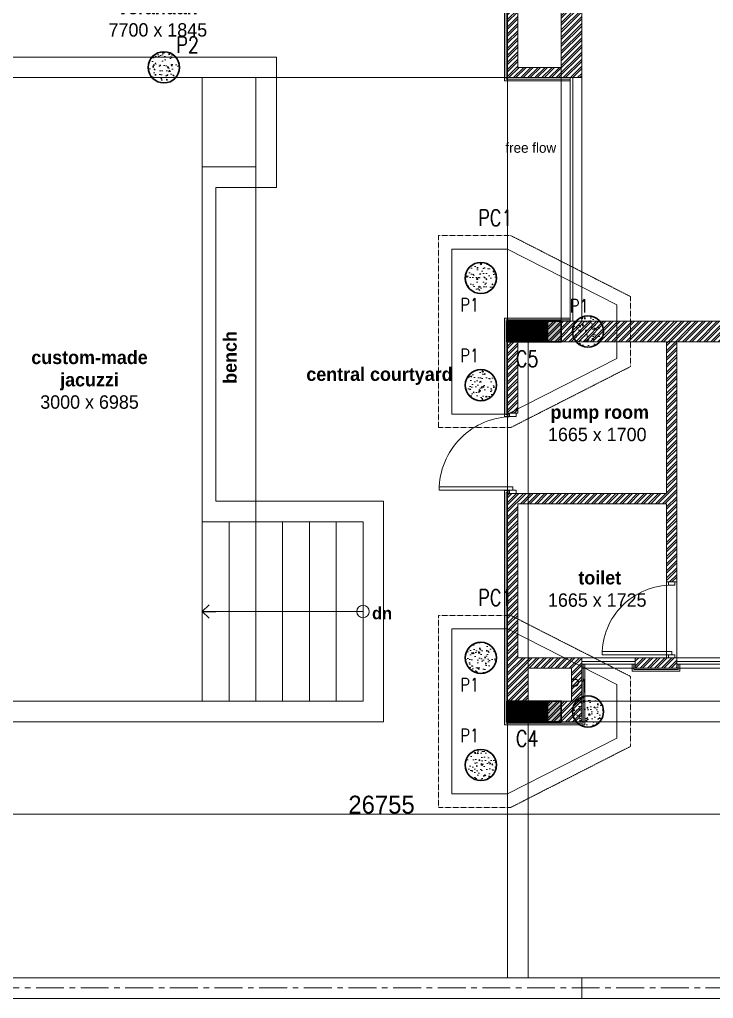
# Model space of a CAD drawing. Header units: metres. Extents: x 5205117 to 5948571, y 646915 to 1143748.
# Drawn here: x 5692852 to 5700624, y 806120 to 817085 of the extents above; entities that cross this region are included whole.
import ezdxf

# ---------------------------------------------------------------- set-up
doc = ezdxf.new("R2010")
doc.units = ezdxf.units.M
doc.header["$MEASUREMENT"] = 0
doc.header["$PDMODE"] = 35
doc.header["$PDSIZE"] = 10
for name, pattern in [('CENTER', [2, 1.25, -0.25, 0.25, -0.25]), ('DASHED', [0.75, 0.5, -0.25]), ('DOT2', [0.125, 0, -0.125]), ('HIDDEN', [0.375, 0.25, -0.125])]:
    doc.linetypes.add(name, pattern=pattern)
doc.layers.get('0').update_dxf_attribs({"color": 1, "linetype": 'DASHED', "lineweight": 30})
for name, color, linetype, lineweight in [('A-Center line', 1, 'CENTER', 9), ('PLOT', 7, 'Continuous', 5), ('road ht', 8, 'Continuous', 5), ('S-COLUMN & WALL', 5, 'Continuous', 30), ('S-COLUMN_H', 250, 'Continuous', 0), ('S-FOUND-EXCAVATION', 253, 'HIDDEN', 0), ('S-FOUND-FOOTING', 7, 'Continuous', 15), ('S-PILE', 96, 'Continuous', 30), ('S-TEXT COL.', 1, 'Continuous', 0), ('S-TEXT PILE', 7, 'Continuous', 0)]:
    doc.layers.add(name, color=color, linetype=linetype, lineweight=lineweight)
doc.layers.add('A-GF', color=8, linetype='Continuous', lineweight=0, transparency=0.5)
doc.styles.add('CENTURY GOTHIC', font='GOTHIC.TTF')
doc.styles.add('SETU 1', font='romans.shx', dxfattribs={"width": 0.8})
doc.styles.get("Standard").update_dxf_attribs({"font": 'GOTHIC.TTF'})
doc.dimstyles.get("Standard").update_dxf_attribs({"dimtxt": 2, "dimasz": 1, "dimexe": 0, "dimexo": 0, "dimgap": 0.1, "dimtad": 1, "dimdsep": 46, "dimtxsty": 'Standard', "dimblk": 'OBLIQUE', "dimcen": 0.1, "dimclrd": 256, "dimclre": 256, "dimclrt": 256, "dimadec": 0, "dimazin": 0, "dimtfac": 1, "dimtofl": 0, "dimtmove": 1, "dimatfit": 2, "dimldrblk": 'OPEN90', "dimfxl": 1, "dimtolj": 1, "dimtzin": 0, "dimlwd": -1, "dimlwe": -1, "dimarcsym": 0})

# ---------------------------------------------------------------- blocks, each defined once
blk = doc.blocks.new('P2')
at = {"layer": 'S-PILE', "lineweight": 0}
h = blk.add_hatch(dxfattribs=at)
h.set_pattern_fill('AR-CONC', color=256, scale=20)
h.set_pattern_definition([(49.99999999999999, (0, 0), (143.4520365201507, -12.55042699651902), [15, -165]), (355, (0, 0), (-27.7502667226, 150.4384267400024), [12, -132]), (100.45144446, (11.9543362, -1.0458688), (115.7017693454224, 137.8879981937259), [12.7480384, -140.2284224]), (46.18420000000001, (0, 40), (213.4482661343145, -33.10385615861531), [22.5, -247.5]), (96.63563549, (17.787349, 37.2413386), (186.9323891348457, 194.8237201549101), [19.1220684, -210.342752]), (351.1841639899999, (0, 40), (186.9323890109546, 194.823720053998), [18, -198.0000002]), (21, (20, 30), (119.3814104236923, -80.52377813306776), [15, -165]), (326.0000000000001, (20, 30), (48.66306638431634, 145.0300090093706), [12, -132]), (71.45144474, (29.9484508, 23.2896852), (168.0444753459942, 64.50623056127077), [12.748038, -140.2284224]), (37.50000000000001, (0, 0), (2.431971063458134, 66.5787707662623), [0, -130.4, 0, -134, 0, -132.5]), (7.499999999999999, (0, 0), (52.61390748842972, 78.88234237647205), [0, -76.39999999999999, 0, -127.4, 0, -50.5]), (327.5, (-44.6, 0), (106.7644872344818, -4.510974346875951), [0, -50, 0, -156, 0, -207]), (317.5, (-64.6, 0), (116.6372338684772, 20.02099646646354), [0, -65, 0, -103.6, 0, -147])])
edge = h.paths.add_edge_path()
edge.add_arc((0, 0), 175, 0, 360)
at = {"layer": 'S-PILE'}
blk.add_circle((0, 0), 175, dxfattribs=at)
blk = doc.blocks.new('_Oblique')
at = {"color": 0, "linetype": 'ByBlock', "lineweight": -2}
blk.add_line((-0.5, -0.5), (0.5, 0.5), dxfattribs=at)
blk = doc.blocks.new('*D272')
at = {"layer": 'Defpoints', "color": 0, "ltscale": 5, "transparency": 16777216}
for p in [(5710283.693550553, 809370.2669085823), (5683528.693550553, 809293.9105159728), (5710283.693550553, 808184.6789096133)]:
    blk.add_point(p, dxfattribs=at)
at = {"layer": 'road ht', "linetype": 'DOT2', "ltscale": 5, "transparency": 16777216}
for p, q in [((5710283.693550553, 809370.2669085823), (5710283.693550553, 808184.6789096133)), ((5683528.693550553, 809293.9105159728), (5683528.693550553, 808184.6789096133))]:
    blk.add_line(p, q, dxfattribs=at)
at = {"layer": 'road ht', "ltscale": 5, "transparency": 16777216}
blk.add_line((5683528.693550553, 808184.6789096133), (5710283.693550553, 808184.6789096133), dxfattribs=at)
at = {"layer": 'road ht', "ltscale": 5, "transparency": 16777216, "rotation": 180}
blk.add_blockref('_Oblique', (5683528.693550553, 808184.6789096133), dxfattribs=at)
at = {"layer": 'road ht', "ltscale": 5, "transparency": 16777216}
blk.add_blockref('_Oblique', (5710283.693550553, 808184.6789096133), dxfattribs=at)
at = {"layer": 'road ht', "ltscale": 5, "transparency": 16777216, "insert": (5696906.193550553, 808289.8095010477), "char_height": 200, "attachment_point": 5}
blk.add_mtext('\\A1;26755', dxfattribs=at)
blk = doc.blocks.new('_Open90')
at = {"color": 0, "linetype": 'ByBlock', "lineweight": -2}
for p, q in [((0, 0), (-1, 0)), ((-0.5, 0.5), (0, 0)), ((0, 0), (-0.5, -0.5))]:
    blk.add_line(p, q, dxfattribs=at)

msp = doc.modelspace()

# ---------------------------------------------------------------- hatches: boundary and pattern name
at = {"layer": 'A-GF', "ltscale": 5}
h = msp.add_hatch(dxfattribs=at)
h.set_pattern_fill('ANSI32', color=256, scale=150)
h.set_pattern_definition([(45, (2381980.782395632, 499763.4605104462), (-39.77475644174329, 39.7747564417433), []), (45, (2382007.298899882, 499763.4605104462), (-39.77475644174329, 39.7747564417433), [])])
h.paths.add_polyline_path([(5713728.693550553, 818510.2669085816), (5708828.693550552, 818510.2669085817), (5708828.693550552, 817910.2669085817), (5713728.693550553, 817910.2669085816)])
h.paths.add_polyline_path([(5709058.693550552, 818280.2669085817), (5709058.693550552, 818140.2669085817), (5713498.693550553, 818140.2669085816), (5713498.693550553, 818280.2669085816)], flags=16)
h.paths.add_polyline_path([(5710768.693550553, 813220.2669085817), (5710283.693550553, 813220.2669085817), (5710283.693550553, 813475.2669085817), (5710768.693550553, 813475.2669085817)], flags=16)
h.paths.add_polyline_path([(5708298.693550552, 818280.2669085817), (5701273.693550552, 818280.2669085817), (5701273.693550553, 819525.2669085816), (5701503.693550553, 819525.2669085816), (5701503.693550552, 818510.2669085817), (5704338.693550552, 818510.2669085816), (5704338.693550553, 819525.2669085816), (5704938.693550553, 819525.2669085816), (5704938.693550552, 818510.2669085817), (5708528.693550552, 818510.2669085817), (5708528.693550552, 817910.2669085817), (5708298.693550552, 817910.2669085817)])
h.paths.add_polyline_path([(5698318.693550552, 818510.2669085817), (5698318.693550552, 816435.2669085817), (5699148.693550552, 816435.2669085817), (5699148.693550552, 818510.2669085817)])
h.paths.add_polyline_path([(5698918.693550552, 816550.2669085817), (5698918.693550552, 818280.2669085817), (5698433.693550552, 818280.2669085817), (5698433.693550552, 816550.2669085817)], flags=16)
h.paths.add_polyline_path([(5710768.693550553, 809705.2669085815), (5710283.693550553, 809705.2669085815), (5710283.693550553, 809450.2669085815), (5710768.693550553, 809450.2669085815)], flags=16)
h.paths.add_polyline_path([(5710053.693550553, 813105.2669085817), (5710883.693550553, 813105.2669085817), (5710883.693550553, 813705.2669085817), (5707848.693550553, 813705.2669085817), (5707848.693550553, 813475.2669085817), (5710053.693550553, 813475.2669085817)])
h.paths.add_polyline_path([(5701273.693550552, 821395.2669085816), (5698548.693550552, 821395.2669085816), (5698548.693550552, 821140.2669085816), (5701273.693550552, 821140.2669085816)], flags=16)
h.paths.add_polyline_path([(5704823.693550552, 818510.2669085817), (5704823.693550553, 819295.2669085816), (5704568.693550553, 819295.2669085816), (5704568.693550552, 818510.2669085817)], flags=16)
h.paths.add_polyline_path([(5704938.693550552, 821625.2669085816), (5704938.693550552, 821025.2669085816), (5704338.693550552, 821025.2669085816), (5704338.693550552, 821625.2669085816)])
h.paths.add_polyline_path([(5690388.693550552, 821140.2669085816), (5690388.693550552, 821395.2669085816), (5689903.693550552, 821395.2669085816), (5689903.693550552, 821140.2669085816)], flags=16)
h.paths.add_polyline_path([(5690618.693550552, 818510.2669085817), (5690618.693550552, 816435.2669085817), (5689788.693550552, 816435.2669085817), (5689788.693550552, 818510.2669085817)])
h.paths.add_polyline_path([(5690018.693550552, 816550.2669085817), (5690018.693550552, 818280.2669085817), (5690503.693550552, 818280.2669085817), (5690503.693550552, 816550.2669085817)], flags=16)
h.paths.add_polyline_path([(5682233.693550552, 817035.2669085817), (5681403.693550552, 817035.2669085817), (5681403.693550552, 816435.2669085817), (5688563.693550552, 816435.2669085817), (5688563.693550552, 816665.2669085817), (5682233.693550552, 816665.2669085817)])
h.paths.add_polyline_path([(5688563.693550552, 813705.2669085817), (5682928.693550552, 813705.2669085817), (5682928.693550552, 813105.2669085817), (5683758.693550552, 813105.2669085817), (5683758.693550552, 813475.2669085817), (5688563.693550552, 813475.2669085817)])
h.paths.add_polyline_path([(5683043.693550552, 813220.2669085817), (5683043.693550552, 813475.2669085817), (5683528.693550552, 813475.2669085817), (5683528.693550552, 813220.2669085817)], flags=16)
h.paths.add_polyline_path([(5683528.693550552, 809450.2669085817), (5683528.693550552, 809705.2669085817), (5683043.693550552, 809705.2669085817), (5683043.693550552, 809450.2669085817)], flags=16)
h.paths.add_polyline_path([(5710883.693550553, 809220.2669085732), (5704708.693550552, 809220.2669085803), (5704708.693550553, 809935.2669085818), (5704938.693550553, 809935.2669085818), (5704938.693550552, 809450.2669085815), (5706583.693550553, 809450.2669085811), (5706583.693550553, 809935.2669085815), (5706698.693550553, 809935.2669085815), (5706698.693550553, 809450.2669085811), (5710053.693550553, 809450.2669085815), (5710053.693550553, 809820.2669085815), (5710883.693550553, 809820.2669085815)])
h.paths.add_polyline_path([(5703658.693550552, 809935.2669085815), (5703658.693550552, 809220.2669085815), (5702503.693550552, 809220.2669085815), (5702503.693550552, 809935.2669085815), (5702618.693550551, 809935.2669085815), (5702618.693550552, 809450.2669085801), (5703543.693550551, 809450.2669085814), (5703543.693550552, 809935.2669085815)], flags=17)
h.paths.add_polyline_path([(5701503.693550552, 821625.2669085816), (5698318.693550552, 821625.2669085814), (5698318.693550552, 821255.2669085816), (5690618.693550552, 821255.2669085816), (5690618.693550552, 821625.2669085816), (5681403.693550552, 821625.2669085816), (5681403.693550552, 821025.2669085816), (5682233.693550552, 821025.2669085816), (5682233.693550552, 821395.2669085816), (5689788.693550552, 821395.2669085816), (5689788.693550552, 821025.2669085816), (5701503.693550552, 821025.2669085816)])
h.paths.add_polyline_path([(5682003.693550552, 821395.2669085816), (5682003.693550552, 821140.2669085816), (5681518.693550552, 821140.2669085816), (5681518.693550552, 821395.2669085816)], flags=16)
h.paths.add_polyline_path([(5682003.693550552, 816665.2669085817), (5682003.693550552, 816920.2669085817), (5681518.693550552, 816920.2669085817), (5681518.693550552, 816665.2669085817)], flags=16)
h.paths.add_polyline_path([(5704568.693550552, 821395.2669085816), (5704568.693550552, 821140.2669085816), (5704823.693550552, 821140.2669085816), (5704823.693550552, 821395.2669085816)], flags=16)
h.paths.add_polyline_path([(5706583.693550553, 812200.2669085774), (5706583.693550553, 813475.2669085826), (5706098.693550553, 813475.2669085826), (5706098.693550553, 813705.2669085817), (5706698.693550553, 813705.2669085817), (5706698.693550553, 810835.2669085815), (5706583.693550553, 810835.2669085815), (5706583.693550553, 812085.2669085774), (5702618.693550553, 812085.2669085775), (5702618.693550553, 812200.2669085771)])
h.paths.add_polyline_path([(5698433.693550552, 813475.2669085821), (5700098.693550552, 813475.2669085817), (5700098.693550553, 811775.2669085818), (5698318.693550554, 811775.2669085818), (5698318.693550552, 809220.2669085815), (5699148.693550551, 809220.2669085815), (5699148.693550552, 809935.2669085815), (5698433.693550552, 809935.2669085815), (5698433.693550553, 811660.2669085818), (5700098.693550553, 811660.2669085818), (5700098.693550552, 810785.2669085815), (5700213.693550552, 810785.2669085815), (5700213.693550552, 813475.2669085817), (5702503.693550552, 813475.2669085817), (5702503.693550552, 810835.2669085815), (5702618.693550552, 810835.2669085815), (5702618.693550552, 813475.2669085816), (5704823.693550553, 813475.2669085815), (5704823.693550551, 813050.2669085755), (5704938.693550551, 813050.2669085755), (5704938.693550553, 813475.2669085815), (5704938.693550553, 813475.2669085822), (5704938.693550553, 813705.2669085822), (5698318.693550552, 813705.2669085817), (5698318.693550554, 812675.2669085817), (5698433.693550553, 812675.2669085817)])
h.paths.add_polyline_path([(5698548.693550552, 809450.2669085815), (5699033.693550552, 809450.2669085815), (5699033.693550552, 809820.2669085815), (5698548.693550552, 809820.2669085814)], flags=16)
h.paths.add_polyline_path([(5699748.693550552, 809820.2669085815), (5700213.693550552, 809820.2669085815), (5700213.693550552, 809935.2669085815), (5699748.693550552, 809935.2669085815)], flags=17)
h.paths.add_polyline_path([(5688873.693550552, 812250.2669085814), (5688333.693550555, 812250.2669085814), (5688333.693550552, 809450.2669085817), (5683758.693550552, 809450.2669085817), (5683758.693550552, 809820.2669085817), (5682928.693550552, 809820.2669085817), (5682928.693550552, 809220.2669085817), (5689048.693550552, 809220.2669085817), (5689048.693550552, 809450.2669085817), (5688448.693550552, 809450.2669085817), (5688448.693550555, 812135.2669085816), (5688873.693550552, 812135.2669085816)])
h.paths.add_polyline_path([(5689723.693550552, 812250.2669085816), (5689723.693550552, 812135.2669085816), (5690503.693550552, 812135.2669085816), (5690503.693550552, 809450.2669085817), (5689648.693550552, 809450.2669085817), (5689648.693550552, 809220.2669098482), (5690618.693550552, 809220.2669085817), (5690618.693550552, 813705.2669085817), (5689788.693550552, 813705.2669085817), (5689788.693550552, 813475.2669085817), (5690388.693550552, 813475.2669085817), (5690388.693550552, 812250.2669085816)])
at = {"layer": 'A-GF', "ltscale": 100}
h = msp.add_hatch(dxfattribs=at)
h.set_pattern_fill('ANSI31', color=256, scale=75, angle=-5.088887490341627e-14)
h.set_pattern_definition([(44.99999999999992, (2001180.084161891, 444907.4846533007), (-6.629126073623877, 6.629126073623889), [])])
h.paths.add_polyline_path([(5698768.693550553, 813475.266908582), (5698318.693550553, 813475.2669085822), (5698318.693550553, 813705.2669085822), (5698768.693550553, 813705.2669085821)])
h = msp.add_hatch(dxfattribs=at)
h.set_pattern_fill('ANSI31', color=256, scale=75, angle=-5.088887490341627e-14)
h.set_pattern_definition([(44.99999999999992, (2001180.084161891, 445507.4846532919), (-6.629126073623877, 6.629126073623889), [])])
h.paths.add_polyline_path([(5698768.693550553, 809220.2669085909), (5698318.693550552, 809220.2669085909), (5698318.693550552, 809450.2669085909), (5698768.693550553, 809450.2669085909)])
at = {"layer": 'S-COLUMN_H'}
h = msp.add_hatch(color=256, dxfattribs=at)
h.dxf.hatch_style = 1
h.paths.add_polyline_path([(5698318.693549741, 813475.2669084516), (5698318.693549741, 813705.2669084516), (5698918.693549741, 813705.2669084516), (5698918.693549741, 813475.2669084516)])
h = msp.add_hatch(color=256, dxfattribs=at)
h.dxf.hatch_style = 1
h.paths.add_polyline_path([(5698318.693550553, 809220.2669084509), (5698318.693550553, 809450.2669084509), (5698918.693550553, 809450.2669084509), (5698918.693550553, 809220.2669084509)])

# ---------------------------------------------------------------- linework, layer by layer
at = {"layer": 'A-Center line', "ltscale": 250}
msp.add_line((5722848.693550553, 806237.5943430502), (5670188.086498704, 806237.5943430502), dxfattribs=at)
at = {"layer": 'A-GF', "ltscale": 5}
for p, q in [((5690618.693550552, 816435.2669085818), (5698318.693550553, 816435.2669085818)), ((5694898.693550551, 815435.2669085802), (5694898.693550551, 816435.2669085802)), ((5695498.693550551, 815435.2669085802), (5695498.693550551, 816435.2669085802)), ((5698318.693550553, 816435.2669085818), (5698318.693550553, 813705.2669085818)), ((5698318.693550553, 813705.2669085821), (5698318.693550553, 816435.2669085816)), ((5698918.693550553, 816435.2669085818), (5698918.693550553, 813705.2669085818)), ((5699018.693550553, 816435.2669085818), (5699018.693550553, 813705.2669085818)), ((5699048.693550553, 816435.2669085818), (5699048.693550553, 813705.2669085818)), ((5699148.693550553, 816435.2669085818), (5699148.693550553, 813705.2669085818)), ((5698318.693550554, 812675.2669085817), (5698318.693550553, 811775.2669085818)), ((5694898.693550551, 811460.2669085802), (5694898.693550902, 809450.2669085806)), ((5695198.693550902, 809450.2669085806), (5695198.693550551, 811460.2669085802)), ((5695498.693550902, 809450.2669085806), (5695498.693550551, 811460.2669085802)), ((5695798.693550902, 809450.2669085806), (5695798.693550551, 811460.2669085802)), ((5696098.693550902, 809450.2669085806), (5696098.693550551, 811460.2669085802)), ((5696398.693550902, 809450.2669085806), (5696398.693550551, 811460.2669085802)), ((5696698.693550902, 809450.2669085806), (5696698.693550551, 811460.2669085802)), ((5698318.693550552, 809935.2669085815), (5698318.693550552, 810860.2669085815)), ((5700213.693550554, 810785.2669085816), (5700213.693550554, 809935.2669085815)), ((5699148.693550552, 809935.2669085808), (5699748.693550551, 809935.2669085815)), ((5699148.693550552, 809892.7669085808), (5699748.693550551, 809892.7669085815)), ((5702503.693550552, 809935.2669085815), (5700213.693550552, 809935.2669085815)), ((5702503.693550552, 809892.7669085815), (5700213.693550552, 809892.7669085815)), ((5698318.693550553, 809820.2669085816), (5698318.693550553, 806350.2669085817)), ((5698548.693550553, 809820.2669085816), (5698548.693550553, 806350.2669085817)), ((5699148.693550552, 809862.7669085808), (5699748.693550551, 809862.7669085815)), ((5699148.693550552, 809820.2669085808), (5699748.693550551, 809820.2669085815)), ((5702503.693550552, 809862.7669085815), (5700213.693550552, 809862.7669085815)), ((5702503.693550552, 809820.2669085815), (5700213.693550552, 809820.2669085815)), ((5691448.693550903, 809450.2669085806), (5696698.693550902, 809450.2669085806)), ((5699148.693550552, 809220.2669085815), (5702503.693550552, 809220.2669085814))]:
    msp.add_line(p, q, dxfattribs=at)
at = {"layer": 'A-GF', "ltscale": 10}
for p, q in [((5698413.693550551, 812675.266908581), (5698338.693550551, 812675.266908581)), ((5698338.693550551, 812675.266908581), (5698338.693550551, 812637.7669085811)), ((5698338.693550551, 812637.7669085811), (5698413.693550551, 812637.7669085811)), ((5698413.693550551, 812637.7669085811), (5698413.693550551, 812675.266908581)), ((5697551.193550552, 811812.7669085824), (5697551.193550552, 811850.2669085824)), ((5697551.193550552, 811850.2669085824), (5698376.193550551, 811850.2669085824)), ((5698376.193550551, 811812.7669085824), (5697551.193550552, 811812.7669085824)), ((5698338.693550551, 811775.2669085825), (5698338.693550551, 811812.7669085824)), ((5698338.693550551, 811812.7669085824), (5698413.693550551, 811812.7669085824)), ((5698413.693550551, 811775.2669085825), (5698338.693550551, 811775.2669085825)), ((5698376.193550551, 811850.2669085824), (5698376.193550551, 811812.7669085824)), ((5698413.693550551, 811812.7669085824), (5698413.693550551, 811775.2669085825)), ((5700191.610217219, 810785.2669085817), (5700120.776883885, 810785.2669085817)), ((5700120.776883885, 810785.2669085817), (5700120.776883885, 810749.850241915)), ((5700191.610217219, 810749.850241915), (5700191.610217219, 810785.2669085817)), ((5700120.776883885, 810749.850241915), (5700191.610217219, 810749.850241915)), ((5699377.026883885, 809970.6835752482), (5699377.026883885, 810006.100241915)), ((5699377.026883885, 810006.100241915), (5700156.193550552, 810006.100241915)), ((5700156.193550552, 810006.100241915), (5700156.193550552, 809970.6835752482)), ((5700156.193550552, 809970.6835752482), (5699377.026883885, 809970.6835752482)), ((5700120.776883885, 809935.2669085816), (5700120.776883885, 809970.6835752482)), ((5700120.776883885, 809970.6835752482), (5700191.610217219, 809970.6835752482)), ((5700191.610217219, 809935.2669085816), (5700120.776883885, 809935.2669085816)), ((5700191.610217219, 809970.6835752482), (5700191.610217219, 809935.2669085816))]:
    msp.add_line(p, q, dxfattribs=at)
at = {"layer": 'A-GF', "ltscale": 5}
for points in [[(5698318.693550552, 818510.2669085817), (5698318.693550552, 816435.2669085817), (5699148.693550552, 816435.2669085817), (5699148.693550552, 818510.2669085817)], [(5699018.693550553, 816418.2669085817), (5698301.693550552, 816418.2669085817), (5698301.693550552, 818380.2669085818), (5698283.693550552, 818380.2669085818), (5698283.693550552, 816400.2669085817), (5699018.693550553, 816400.2669085817)], [(5698318.693550553, 813705.2669085823), (5698318.693550553, 817680.2669098387), (5690618.693550553, 817680.2669098385), (5690618.693550553, 813705.2669085822), (5690018.693550553, 813705.2669085822), (5690018.693550553, 818280.2669085821), (5698918.693550553, 818280.2669085822), (5698918.693550553, 813705.2669085823)], [(5698918.693550552, 816550.2669085817), (5698918.693550552, 818280.2669085817), (5698433.693550552, 818280.2669085817), (5698433.693550552, 816550.2669085817)], [(5691298.693550555, 809220.2669098374), (5696928.693550553, 809220.2669098374), (5696928.693550928, 811690.2669098367), (5695048.693550507, 811690.2669098367), (5695048.693550508, 815205.1863903307), (5695728.774068959, 815205.1863903307), (5695728.774068771, 816665.3014613568), (5691298.693550555, 816665.3014613568)], [(5695498.693550551, 815435.2669085802), (5694898.693550506, 815435.2669085802), (5694898.693550506, 811460.2669085803), (5695498.693550551, 811460.2669085803)], [(5699018.693550553, 813722.2669085817), (5698301.693550552, 813722.2669085806), (5698301.693550554, 812658.2669085817), (5698336.610217217, 812658.2669085817), (5698336.610217217, 812640.2669085817), (5698283.693550554, 812640.2669085817), (5698283.693550552, 813740.2669085806), (5699018.693550552, 813740.2669085817)], [(5704708.693550551, 809450.2669085923), (5703543.693550551, 809450.2669085923), (5703543.693550552, 809820.2669085823), (5702618.693550551, 809820.2669085824), (5702618.693550555, 809450.2669085928), (5698548.693550551, 809450.2669085928), (5698548.693550551, 813475.2669085825), (5704708.693550551, 813475.2669085825)], [(5698336.610217215, 811810.2669085826), (5698283.693550554, 811810.2669085802), (5698283.693550551, 809185.2669085815), (5699183.693550553, 809185.2669085816), (5699183.693550551, 809862.7669085799), (5699165.693550551, 809862.7669085799), (5699165.693550553, 809203.2669085816), (5698301.693550551, 809203.2669085815), (5698301.693550554, 811792.266908581), (5698336.610217216, 811792.2669085826)], [(5700098.693550552, 809935.2669085814), (5700213.693550552, 809935.2669085814), (5700213.693550552, 810785.2669085816), (5700098.693550552, 810785.2669085816)], [(5699748.693550552, 809820.2669085815), (5700213.693550552, 809820.2669085815), (5700213.693550552, 809935.2669085815), (5699748.693550552, 809935.2669085815)], [(5698548.693550552, 809450.2669085815), (5699033.693550552, 809450.2669085815), (5699033.693550552, 809820.2669085815), (5698548.693550552, 809820.2669085814)], [(5699731.693550552, 809862.7669085799), (5699731.693550552, 809803.2669085817), (5700230.693550553, 809803.2669085815), (5700230.693550553, 809862.7669085815), (5700248.693550553, 809862.7669085815), (5700248.693550553, 809785.2669085815), (5699713.693550552, 809785.2669085817), (5699713.693550552, 809862.7669085799)], [(5689788.693550552, 806350.2669085817), (5699148.693550553, 806350.2669085817), (5699148.693550553, 806120.2669085817), (5689788.693550552, 806120.2669085817)]]:
    msp.add_lwpolyline(points, close=True, dxfattribs=at)
for points in [[(5704938.693550553, 813705.2669085822), (5698318.693550552, 813705.2669085817), (5698318.693550554, 812675.2669085817), (5698433.693550553, 812675.2669085817), (5698433.693550552, 813475.2669085821), (5700098.693550552, 813475.2669085817), (5700098.693550553, 811775.2669085818), (5698318.693550554, 811775.2669085818), (5698318.693550552, 809220.2669085815), (5699148.693550551, 809220.2669085815), (5699148.693550552, 809935.2669085815), (5698433.693550552, 809935.2669085815), (5698433.693550553, 811660.2669085818), (5700098.693550553, 811660.2669085818), (5700098.693550552, 810785.2669085815), (5700213.693550552, 810785.2669085815), (5700213.693550552, 813475.2669085817), (5702503.693550552, 813475.2669085817)], [(5700098.693550552, 813475.2669085817), (5700098.693550553, 811775.2669085818)], [(5696698.693550551, 811460.2669085802), (5695430.630143316, 811460.2669085803)]]:
    msp.add_lwpolyline(points, dxfattribs=at)
at = {"layer": 'A-GF', "ltscale": 5, "flags": 128}
for points in [[(5698318.693550553, 813705.2669085822), (5698318.693550553, 813475.2669085822), (5698768.693550553, 813475.266908582), (5698768.693550553, 813705.2669085821)], [(5698318.693550552, 809450.2669085909), (5698318.693550552, 809220.2669085909), (5698768.693550553, 809220.2669085909), (5698768.693550553, 809450.2669085909)]]:
    msp.add_lwpolyline(points, close=True, dxfattribs=at)
at = {"layer": 'A-GF', "ltscale": 100}
msp.add_circle((5696698.693550726, 810455.2669085804), 70.02399151603458, dxfattribs=at)
at = {"layer": 'A-GF', "ltscale": 2, "extrusion": (0, 0, -1)}
msp.add_ellipse((5698376.193550551, 811812.7669085824), major_axis=(163.7812217218992, -808.5794403824391), ratio=0.9999999999998468, start_param=1.770646708821236, end_param=3.341443035616192, dxfattribs=at)
at = {"layer": 'A-GF', "ltscale": 2, "extrusion": (0, 0, -0.9999999999999999)}
msp.add_ellipse((5700156.193550552, 809970.6835752482), major_axis=(367.2645533709165, -687.1807930100866), ratio=0.999999999999462, start_param=2.061623508318818, end_param=3.632419835114161, dxfattribs=at)
at = {"layer": 'PLOT', "ltscale": 0.5}
for p, q in [((5670418.086503477, 806350.2669085826), (5722618.693550553, 806350.2669085826)), ((5670418.086503477, 806120.2669085828), (5722848.693550556, 806120.2669085828))]:
    msp.add_line(p, q, dxfattribs=at)
at = {"layer": 'S-COLUMN & WALL', "color": 5}
for points in [[(5698318.693549741, 813475.2669084516), (5698318.693549741, 813705.2669084516), (5698918.693549741, 813705.2669084516), (5698918.693549741, 813475.2669084516)], [(5698318.693550553, 809220.2669084509), (5698318.693550553, 809450.2669084509), (5698918.693550553, 809450.2669084509), (5698918.693550553, 809220.2669084509)]]:
    msp.add_lwpolyline(points, close=True, dxfattribs=at)
at = {"layer": 'S-FOUND-EXCAVATION'}
for points in [[(5697543.693475954, 812515.266921251), (5698354.103721447, 812515.266921251), (5699693.693475954, 813197.5618103922), (5699693.693475954, 813982.9720036802), (5698354.10372285, 814665.2669212508), (5697543.693475954, 814665.2669212508)], [(5697543.693476765, 808260.2669212503), (5698354.103722258, 808260.2669212503), (5699693.693476765, 808942.5618103915), (5699693.693476765, 809727.9720036795), (5698354.103723662, 810410.2669212501), (5697543.693476765, 810410.2669212501)]]:
    msp.add_lwpolyline(points, close=True, dxfattribs=at)
at = {"layer": 'S-FOUND-FOOTING', "color": 1}
for points in [[(5697693.693475954, 812665.266921251), (5698318.693524249, 812665.266921251), (5699543.693475954, 813290.2669079549), (5699543.693475954, 813890.2669079549), (5698318.693524249, 814515.2669212508), (5697693.693475954, 814515.2669212508), (5697693.693475954, 812665.266921251)], [(5697693.693476765, 808410.2669212503), (5698318.693525061, 808410.2669212503), (5699543.693476765, 809035.2669079542), (5699543.693476765, 809635.2669079542), (5698318.693525061, 810260.2669212501), (5697693.693476765, 810260.2669212501), (5697693.693476765, 808410.2669212503)]]:
    msp.add_lwpolyline(points, dxfattribs=at)

# ---------------------------------------------------------------- block references
at = {"layer": 'S-PILE', "rotation": 270}
for p in [(5694468.693565814, 816550.2669085822), (5698018.829902526, 814190.2669131018), (5699218.693524249, 813590.2669079549), (5698018.829902525, 812990.2669131018), (5698018.829903337, 809935.2669131011), (5699218.693525061, 809335.2669079542), (5698018.829903336, 808735.2669131011)]:
    msp.add_blockref('P2', p, dxfattribs=at)

# ---------------------------------------------------------------- texts
at = {"layer": 'A-GF', "char_height": 150, "attachment_point": 5, "style": 'CENTURY GOTHIC'}
for s, insert, width in [('{\\fCentury Gothic|b1|i0|c0|p34;verandah\\P}7700 x 1845', (5694400.600229757, 817093.8943276894), 2290.11784515406), ('{\\fCentury Gothic|b1|i0|c0|p34;custom-made jacuzzi\\P}3000 x 6985', (5693635.075171623, 813050.1966284617), 1581.735759293819), ('{\\fCentury Gothic|b1|i0|c0|p34;central courtyard}', (5696883.070027769, 813090.5507781543), 2290.11784515406), ('{\\fCentury Gothic|b1|i0|c0|p34; pump room\\P}1665 x 1700', (5699322.575696613, 812561.8644597252), 1247.398239349143), ('{\\fCentury Gothic|b1|i0|c0|p34; toilet\\P}1665 x 1725', (5699322.575696613, 810706.8083522202), 1134.096872875595), ('{\\fCentury Gothic|b1|i0|c0|p34;\\H0.91667x;dn}', (5696912.2438069, 810434.8013618139), 276.0869444755426)]:
    msp.add_mtext(s, dxfattribs=dict(at, insert=insert, width=width))
at = {"layer": 'A-GF', "ltscale": 0.5, "insert": (5698577.851154436, 815648.6693894904, 7.602944148158678e-05), "char_height": 112.5, "width": 657.0053535010197, "attachment_point": 5}
msp.add_mtext('free flow', dxfattribs=at)
at = {"layer": 'A-GF', "insert": (5695209.580749118, 813300.4964527098), "char_height": 150, "width": 644.5319510537049, "attachment_point": 5, "rotation": 90.00000000288023, "style": 'CENTURY GOTHIC'}
msp.add_mtext('{\\fCentury Gothic|b1|i0|c0|p34;bench}', dxfattribs=at)
at = {"layer": 'S-TEXT COL.', "color": 7, "style": 'SETU 1', "width": 0.8}
for p in [(5697989.333694682, 814774.398029122), (5697989.333695494, 810519.3980291213)]:
    msp.add_text('PC1', height=180, dxfattribs=at).set_placement(p)
at = {"layer": 'S-TEXT COL.', "color": 1, "true_color": 0xe61414, "style": 'SETU 1', "width": 0.8}
for s, p in [('C5', (5698411.226856619, 813195.9352797627)), ('C4', (5698411.226857431, 808940.935279762))]:
    msp.add_text(s, height=180, dxfattribs=at).set_placement(p)
at = {"layer": 'S-TEXT PILE', "style": 'SETU 1', "width": 0.8}
for s, height, p in [('P2', 180, (5694607.580869299, 816711.7846952308)), ('P1', 150, (5697788.149794326, 813813.7718795086)), ('P1', 150, (5699014.33667778, 813802.2587115625)), ('P1', 150, (5697788.149794326, 813246.7619629931)), ('P1', 150, (5697788.149795137, 809558.7718795079)), ('P1', 150, (5699014.336678592, 809547.2587115618)), ('P1', 150, (5697788.149795137, 808991.7619629924))]:
    msp.add_text(s, height=height, dxfattribs=at).set_placement(p)

# ---------------------------------------------------------------- dimensions: what is measured, and where the dimension line sits
at = {"layer": 'road ht', "ltscale": 5}
dim = msp.add_linear_dim(base=(5710283.693550553, 808184.6789096133), p1=(5683528.693550553, 809293.9105159728), p2=(5710283.693550553, 809370.2669085823), dimstyle='Standard', override={"dimtxt": 200, "dimdec": 0, "dimtdec": 0, "dimfxl": 0.1}, dxfattribs=at)
dim.commit()
dim.dimension.update_dxf_attribs({"geometry": '*D272', "text_midpoint": (5696906.193550553, 808289.8095010477)})

# ---------------------------------------------------------------- leaders
at = {"layer": 'A-GF', "ltscale": 5}
msp.add_leader([(5694898.693550726, 810455.2669085802), (5696698.693550726, 810455.2669085804)], dimstyle='Standard', override={"dimasz": 150, "dimtad": 0, "dimclrd": 256}, dxfattribs=at)

doc.saveas('drawing.dxf')
